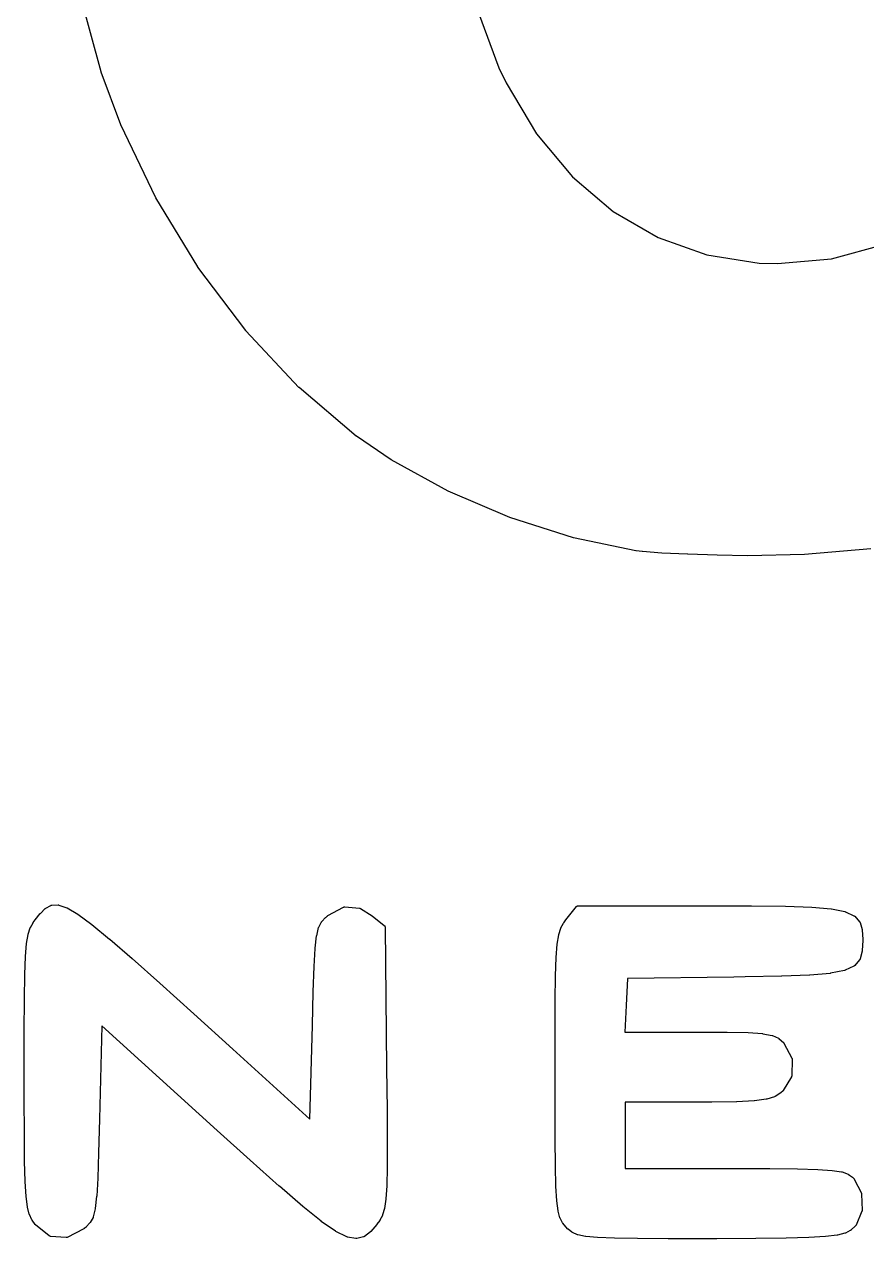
# Model space of a CAD drawing. Extents: x 69 to 231, y -100 to -51.
# Drawn here: x 85.356 to 87.238, y -80.008 to -77.296 of the extents above; entities that cross this region are included whole.
import ezdxf

# ---------------------------------------------------------------- set-up
doc = ezdxf.new("R2010")
doc.units = 0
doc.layers.add('BLACK', color=7, linetype='CONTINUOUS')

msp = doc.modelspace()

# ---------------------------------------------------------------- linework, layer by layer
at = {"layer": 'BLACK', "linetype": 'CONTINUOUS'}
for p, q in [((85.5281, -77.4021), (85.4779, -77.2184)), ((86.3708, -77.2697), (86.4167, -77.3928)), ((85.5282, -77.4023), (85.5281, -77.4021)), ((85.5282, -77.4024), (85.5282, -77.4023)), ((85.5283, -77.4025), (85.5282, -77.4024)), ((85.5721, -77.5198), (85.5283, -77.4025)), ((86.4167, -77.3928), (86.4328, -77.4266)), ((86.4328, -77.4266), (86.5007, -77.5402)), ((85.5722, -77.52), (85.5721, -77.5198)), ((85.5723, -77.5201), (85.5722, -77.52)), ((85.5723, -77.5202), (85.5723, -77.5201)), ((85.6501, -77.6831), (85.5723, -77.5202)), ((86.5007, -77.5402), (86.5806, -77.636)), ((86.5806, -77.636), (86.6715, -77.7136)), ((85.6502, -77.6833), (85.6501, -77.6831)), ((85.6503, -77.6835), (85.6502, -77.6833)), ((85.6504, -77.6835), (85.6503, -77.6835)), ((85.7439, -77.8375), (85.6504, -77.6835)), ((86.6715, -77.7136), (86.772, -77.7721)), ((86.772, -77.7721), (86.8812, -77.8107)), ((86.8812, -77.8107), (86.9979, -77.8289)), ((87.1596, -77.8193), (87.2792, -77.7868)), ((85.744, -77.8376), (85.7439, -77.8375)), ((85.7441, -77.8378), (85.744, -77.8376)), ((85.7442, -77.8379), (85.7441, -77.8378)), ((85.8512, -77.9797), (85.7442, -77.8379)), ((86.9979, -77.8289), (87.0387, -77.8302)), ((87.0387, -77.8302), (87.1596, -77.8193)), ((85.8513, -77.9798), (85.8512, -77.9797)), ((85.8515, -77.98), (85.8513, -77.9798)), ((85.8515, -77.9801), (85.8515, -77.98)), ((85.9698, -78.1067), (85.8515, -77.9801)), ((85.97, -78.1068), (85.9698, -78.1067)), ((85.9702, -78.107), (85.97, -78.1068)), ((85.9702, -78.1071), (85.9702, -78.107)), ((86.0977, -78.2153), (85.9702, -78.1071)), ((86.0978, -78.2154), (86.0977, -78.2153)), ((86.098, -78.2155), (86.0978, -78.2154)), ((86.0981, -78.2156), (86.098, -78.2155)), ((86.1756, -78.2683), (86.0981, -78.2156)), ((86.1758, -78.2683), (86.1756, -78.2683)), ((86.1759, -78.2685), (86.1758, -78.2683)), ((86.176, -78.2685), (86.1759, -78.2685)), ((86.3029, -78.3381), (86.176, -78.2685)), ((86.3031, -78.3382), (86.3029, -78.3381)), ((86.3032, -78.3383), (86.3031, -78.3382)), ((86.3033, -78.3383), (86.3032, -78.3383)), ((86.4408, -78.3971), (86.3033, -78.3383)), ((86.441, -78.3971), (86.4408, -78.3971)), ((86.4412, -78.3972), (86.441, -78.3971)), ((86.5828, -78.4424), (86.4412, -78.3972)), ((86.4412, -78.3972), (86.4412, -78.3972)), ((86.583, -78.4424), (86.5828, -78.4424)), ((86.5832, -78.4425), (86.583, -78.4424)), ((86.5833, -78.4425), (86.5832, -78.4425)), ((86.7223, -78.4713), (86.5833, -78.4425)), ((86.7225, -78.4713), (86.7223, -78.4713)), ((86.7226, -78.4714), (86.7225, -78.4713)), ((86.7227, -78.4714), (86.7226, -78.4714)), ((86.7368, -78.4731), (86.7227, -78.4714)), ((86.7369, -78.4731), (86.7368, -78.4731)), ((86.737, -78.4731), (86.7369, -78.4731)), ((86.7805, -78.4764), (86.737, -78.4731)), ((86.737, -78.4731), (86.737, -78.4731)), ((86.7806, -78.4764), (86.7805, -78.4764)), ((86.7805, -78.4764), (86.7805, -78.4764)), ((86.7805, -78.4764), (86.7805, -78.4764)), ((86.838, -78.4793), (86.7806, -78.4764)), ((86.8381, -78.4793), (86.838, -78.4793)), ((86.838, -78.4793), (86.838, -78.4793)), ((86.838, -78.4793), (86.838, -78.4793)), ((86.9037, -78.4814), (86.8381, -78.4793)), ((86.9038, -78.4814), (86.9037, -78.4814)), ((86.9037, -78.4814), (86.9037, -78.4814)), ((86.9718, -78.4825), (86.9038, -78.4814)), ((86.9719, -78.4825), (86.9718, -78.4825)), ((86.9718, -78.4825), (86.9718, -78.4825)), ((87.0987, -78.4801), (86.9719, -78.4825)), ((86.9719, -78.4825), (86.9719, -78.4825)), ((87.0988, -78.4801), (87.0987, -78.4801)), ((87.099, -78.4801), (87.0988, -78.4801)), ((87.0991, -78.4801), (87.099, -78.4801)), ((87.2468, -78.4671), (87.0991, -78.4801)), ((85.3926, -79.2812), (85.4031, -79.2705)), ((85.4031, -79.2705), (85.4032, -79.2705)), ((85.4032, -79.2705), (85.4034, -79.2703)), ((85.4034, -79.2703), (85.4035, -79.2702)), ((85.4035, -79.2702), (85.4037, -79.27)), ((85.4037, -79.27), (85.404, -79.2698)), ((85.404, -79.2698), (85.4042, -79.2697)), ((85.4042, -79.2697), (85.4043, -79.2696)), ((85.4043, -79.2696), (85.4157, -79.2635)), ((85.4157, -79.2635), (85.4158, -79.2635)), ((85.4158, -79.2635), (85.4159, -79.2634)), ((85.4159, -79.2634), (85.416, -79.2633)), ((85.416, -79.2633), (85.4164, -79.2632)), ((85.4164, -79.2632), (85.4167, -79.2631)), ((85.4167, -79.2631), (85.4168, -79.2631)), ((85.4168, -79.2631), (85.4169, -79.263)), ((85.4169, -79.263), (85.4173, -79.263)), ((85.4173, -79.263), (85.4177, -79.2629)), ((85.4177, -79.2629), (85.4178, -79.2629)), ((85.4178, -79.2629), (85.4179, -79.2629)), ((85.4179, -79.2629), (85.4318, -79.2623)), ((85.4318, -79.2623), (85.4318, -79.2623)), ((85.4318, -79.2623), (85.4322, -79.2624)), ((85.4322, -79.2624), (85.4326, -79.2624)), ((85.4326, -79.2624), (85.4327, -79.2624)), ((85.4327, -79.2624), (85.4328, -79.2624)), ((85.4328, -79.2624), (85.4332, -79.2625)), ((85.4332, -79.2625), (85.4336, -79.2626)), ((85.4336, -79.2626), (85.4515, -79.2687)), ((85.4515, -79.2687), (85.4516, -79.2687)), ((85.4516, -79.2687), (85.452, -79.2689)), ((85.452, -79.2689), (85.4524, -79.2691)), ((85.4524, -79.2691), (85.476, -79.283)), ((86.0348, -79.2862), (86.0693, -79.2673)), ((86.0693, -79.2673), (86.0694, -79.2673)), ((86.0694, -79.2673), (86.0698, -79.2671)), ((86.0694, -79.2673), (86.0694, -79.2673)), ((86.0694, -79.2673), (86.0694, -79.2673)), ((86.0698, -79.2671), (86.0702, -79.2669)), ((86.0702, -79.2669), (86.0703, -79.2669)), ((86.0703, -79.2669), (86.0708, -79.2668)), ((86.0703, -79.2669), (86.0703, -79.2669)), ((86.0708, -79.2668), (86.0712, -79.2667)), ((86.0712, -79.2667), (86.0712, -79.2667)), ((86.0712, -79.2667), (86.0713, -79.2667)), ((86.0713, -79.2667), (86.0718, -79.2667)), ((86.0718, -79.2667), (86.0722, -79.2667)), ((86.0722, -79.2667), (86.105, -79.2695)), ((86.105, -79.2695), (86.1051, -79.2695)), ((86.1051, -79.2695), (86.1053, -79.2695)), ((86.1053, -79.2695), (86.1054, -79.2695)), ((86.1054, -79.2695), (86.1057, -79.2696)), ((86.1057, -79.2696), (86.1061, -79.2697)), ((86.1061, -79.2697), (86.1062, -79.2697)), ((86.1062, -79.2697), (86.1064, -79.2698)), ((86.1064, -79.2698), (86.1067, -79.2699)), ((86.1067, -79.2699), (86.107, -79.27)), ((86.107, -79.27), (86.1071, -79.2701)), ((86.1071, -79.2701), (86.1073, -79.2702)), ((86.1073, -79.2702), (86.1333, -79.2864)), ((86.5663, -79.2957), (86.5897, -79.266)), ((86.5897, -79.2659), (86.5899, -79.2657)), ((86.5897, -79.266), (86.5897, -79.2659)), ((86.5899, -79.2657), (86.5901, -79.2655)), ((86.5901, -79.2655), (86.5902, -79.2654)), ((86.5902, -79.2654), (86.5904, -79.2652)), ((86.5904, -79.2652), (86.5906, -79.2651)), ((86.5906, -79.2651), (86.5908, -79.2649)), ((86.5908, -79.2649), (86.591, -79.2648)), ((86.591, -79.2648), (86.5912, -79.2647)), ((86.5912, -79.2647), (86.5915, -79.2646)), ((86.5915, -79.2646), (86.5917, -79.2644)), ((86.5917, -79.2644), (86.5919, -79.2644)), ((86.5919, -79.2644), (86.5921, -79.2643)), ((86.5921, -79.2643), (86.5924, -79.2642)), ((86.5924, -79.2642), (86.5926, -79.2642)), ((86.5926, -79.2642), (86.5928, -79.2641)), ((86.5928, -79.2641), (86.5931, -79.2641)), ((86.5931, -79.2641), (86.5933, -79.2641)), ((86.5933, -79.2641), (86.5936, -79.2641)), ((86.5936, -79.2641), (86.8838, -79.2641)), ((86.8838, -79.2641), (86.9804, -79.2643)), ((86.9804, -79.2643), (86.9804, -79.2643)), ((86.9804, -79.2643), (87.0568, -79.2652)), ((87.0568, -79.2652), (87.0568, -79.2652)), ((87.0568, -79.2652), (87.0569, -79.2652)), ((87.0569, -79.2652), (87.0569, -79.2652)), ((87.0569, -79.2652), (87.1154, -79.2673)), ((87.1154, -79.2673), (87.1155, -79.2673)), ((87.1155, -79.2673), (87.1156, -79.2673)), ((87.1156, -79.2673), (87.1157, -79.2673)), ((87.1157, -79.2673), (87.1587, -79.2712)), ((87.1587, -79.2712), (87.1588, -79.2712)), ((87.1588, -79.2712), (87.159, -79.2712)), ((87.159, -79.2712), (87.1593, -79.2713)), ((87.1593, -79.2713), (87.1892, -79.2774)), ((87.1892, -79.2774), (87.1892, -79.2774)), ((87.1892, -79.2774), (87.1893, -79.2774)), ((87.1893, -79.2774), (87.1893, -79.2774)), ((87.1893, -79.2774), (87.1897, -79.2775)), ((87.1897, -79.2775), (87.1902, -79.2777)), ((85.3701, -79.3128), (85.3761, -79.3023)), ((85.3761, -79.3022), (85.3763, -79.302)), ((85.3761, -79.3023), (85.3761, -79.3022)), ((85.3763, -79.302), (85.3764, -79.3018)), ((85.3764, -79.3018), (85.3809, -79.2958)), ((85.3809, -79.2958), (85.3809, -79.2957)), ((85.3809, -79.2957), (85.381, -79.2957)), ((85.3809, -79.2958), (85.3809, -79.2958)), ((85.381, -79.2957), (85.3922, -79.2816)), ((85.3922, -79.2816), (85.3923, -79.2815)), ((85.3923, -79.2815), (85.3925, -79.2814)), ((85.3925, -79.2814), (85.3926, -79.2812)), ((85.476, -79.283), (85.476, -79.283)), ((85.476, -79.283), (85.4762, -79.2831)), ((85.4762, -79.2831), (85.4764, -79.2832)), ((85.4764, -79.2832), (85.5072, -79.3058)), ((86.0143, -79.312), (86.0203, -79.3004)), ((86.0203, -79.3004), (86.0204, -79.3004)), ((86.0204, -79.3004), (86.0205, -79.3002)), ((86.0205, -79.3002), (86.0206, -79.3001)), ((86.0206, -79.3001), (86.0208, -79.2998)), ((86.0208, -79.2998), (86.0209, -79.2996)), ((86.0209, -79.2996), (86.0211, -79.2994)), ((86.0211, -79.2994), (86.0212, -79.2993)), ((86.0212, -79.2993), (86.0293, -79.2908)), ((86.0293, -79.2907), (86.0295, -79.2905)), ((86.0293, -79.2908), (86.0293, -79.2907)), ((86.0295, -79.2905), (86.0297, -79.2904)), ((86.0297, -79.2904), (86.034, -79.2868)), ((86.034, -79.2868), (86.0341, -79.2867)), ((86.034, -79.2868), (86.034, -79.2868)), ((86.034, -79.2868), (86.034, -79.2868)), ((86.0341, -79.2867), (86.0345, -79.2865)), ((86.0345, -79.2865), (86.0348, -79.2862)), ((86.1333, -79.2864), (86.1334, -79.2864)), ((86.1334, -79.2864), (86.1336, -79.2866)), ((86.1336, -79.2866), (86.1338, -79.2867)), ((86.1338, -79.2867), (86.1605, -79.3083)), ((86.555, -79.3136), (86.5609, -79.3031)), ((86.5609, -79.303), (86.5611, -79.3028)), ((86.5609, -79.3031), (86.5609, -79.303)), ((86.5611, -79.3028), (86.5612, -79.3025)), ((86.5612, -79.3025), (86.5662, -79.2958)), ((86.5662, -79.2958), (86.5662, -79.2957)), ((86.5662, -79.2957), (86.5663, -79.2957)), ((86.5662, -79.2958), (86.5662, -79.2958)), ((87.1902, -79.2777), (87.1902, -79.2777)), ((87.1902, -79.2777), (87.1903, -79.2777)), ((87.1903, -79.2777), (87.2095, -79.2865)), ((87.2095, -79.2865), (87.2095, -79.2866)), ((87.2095, -79.2866), (87.2095, -79.2866)), ((87.2095, -79.2866), (87.2095, -79.2866)), ((87.2095, -79.2866), (87.2099, -79.2868)), ((87.2099, -79.2868), (87.2104, -79.2871)), ((87.2104, -79.2871), (87.2104, -79.2871)), ((87.2104, -79.2871), (87.2104, -79.2871)), ((87.2104, -79.2871), (87.2106, -79.2873)), ((87.2106, -79.2873), (87.2111, -79.2877)), ((87.2111, -79.2877), (87.2111, -79.2877)), ((87.2111, -79.2877), (87.2111, -79.2878)), ((87.2111, -79.2878), (87.2219, -79.2998)), ((87.2219, -79.2998), (87.2219, -79.2999)), ((87.2219, -79.2999), (87.222, -79.2999)), ((87.222, -79.2999), (87.222, -79.3)), ((87.222, -79.3), (87.2223, -79.3003)), ((87.2223, -79.3003), (87.2225, -79.3007)), ((87.2225, -79.3007), (87.2225, -79.3007)), ((87.2225, -79.3007), (87.2226, -79.3008)), ((87.2226, -79.3008), (87.2227, -79.3012)), ((87.2227, -79.3012), (87.2229, -79.3015)), ((87.2229, -79.3015), (87.2229, -79.3016)), ((87.2229, -79.3016), (87.223, -79.3017)), ((87.223, -79.3017), (87.2278, -79.3175)), ((85.3615, -79.3482), (85.3649, -79.3283)), ((85.3649, -79.3282), (85.365, -79.3279)), ((85.3649, -79.3283), (85.3649, -79.3282)), ((85.365, -79.3279), (85.3651, -79.3275)), ((85.3651, -79.3275), (85.3697, -79.3137)), ((85.3697, -79.3136), (85.3699, -79.3131)), ((85.3697, -79.3137), (85.3697, -79.3136)), ((85.3697, -79.3137), (85.3697, -79.3137)), ((85.3697, -79.3137), (85.3697, -79.3137)), ((85.3699, -79.3131), (85.3701, -79.3128)), ((85.5072, -79.3058), (85.5073, -79.3059)), ((85.5073, -79.3059), (85.5074, -79.306)), ((85.5074, -79.306), (85.5074, -79.306)), ((85.5074, -79.306), (85.5471, -79.3385)), ((86.0063, -79.3591), (86.0094, -79.3317)), ((86.0094, -79.3316), (86.0095, -79.3313)), ((86.0094, -79.3317), (86.0094, -79.3316)), ((86.0095, -79.3311), (86.0139, -79.3131)), ((86.0095, -79.3313), (86.0095, -79.3311)), ((86.0139, -79.313), (86.014, -79.3129)), ((86.0139, -79.3131), (86.0139, -79.313)), ((86.0139, -79.3131), (86.0139, -79.3131)), ((86.014, -79.3129), (86.0141, -79.3125)), ((86.0141, -79.3125), (86.0142, -79.3122)), ((86.0142, -79.3122), (86.0143, -79.3121)), ((86.0143, -79.3121), (86.0143, -79.312)), ((86.1605, -79.3083), (86.1605, -79.3084)), ((86.1605, -79.3084), (86.1607, -79.3085)), ((86.1607, -79.3085), (86.1608, -79.3086)), ((86.1608, -79.3086), (86.161, -79.3089)), ((86.161, -79.3089), (86.1612, -79.3091)), ((86.1612, -79.3091), (86.1613, -79.3092)), ((86.1613, -79.3092), (86.1615, -79.3094)), ((86.1615, -79.3094), (86.1616, -79.3096)), ((86.1616, -79.3096), (86.1618, -79.3099)), ((86.1618, -79.3099), (86.1618, -79.3101)), ((86.1618, -79.3101), (86.1619, -79.3102)), ((86.1619, -79.3102), (86.162, -79.3105)), ((86.162, -79.3105), (86.1621, -79.3108)), ((86.1621, -79.3108), (86.1622, -79.311)), ((86.1622, -79.311), (86.1622, -79.3112)), ((86.1622, -79.3112), (86.1623, -79.3115)), ((86.1623, -79.3115), (86.1623, -79.3117)), ((86.1623, -79.3117), (86.1623, -79.3119)), ((86.1623, -79.3119), (86.1623, -79.3121)), ((86.1623, -79.3121), (86.1656, -79.6271)), ((86.5467, -79.3497), (86.55, -79.3294)), ((86.55, -79.3293), (86.5501, -79.329)), ((86.55, -79.3294), (86.55, -79.3293)), ((86.5501, -79.329), (86.5502, -79.3286)), ((86.5502, -79.3286), (86.5546, -79.3146)), ((86.5546, -79.3146), (86.5547, -79.3145)), ((86.5547, -79.3145), (86.5549, -79.314)), ((86.5549, -79.314), (86.555, -79.3136)), ((87.2278, -79.3175), (87.2278, -79.3176)), ((87.2278, -79.3176), (87.2278, -79.3176)), ((87.2278, -79.3176), (87.2278, -79.3177)), ((87.2278, -79.3177), (87.2279, -79.3181)), ((87.2279, -79.3181), (87.228, -79.3185)), ((87.228, -79.3185), (87.228, -79.3186)), ((87.228, -79.3186), (87.228, -79.3187)), ((87.228, -79.3187), (87.2291, -79.3387)), ((85.3592, -79.3773), (85.3615, -79.3486)), ((85.3615, -79.3483), (85.3615, -79.3482)), ((85.3615, -79.3485), (85.3615, -79.3483)), ((85.3615, -79.3486), (85.3615, -79.3485)), ((85.5471, -79.3385), (85.5471, -79.3385)), ((85.5471, -79.3385), (85.5472, -79.3385)), ((85.5472, -79.3385), (85.5472, -79.3386)), ((85.5472, -79.3386), (85.5973, -79.3819)), ((86.5444, -79.3794), (86.5467, -79.3501)), ((86.5467, -79.3499), (86.5467, -79.3497)), ((86.5467, -79.35), (86.5467, -79.3499)), ((86.5467, -79.3501), (86.5467, -79.35)), ((87.2291, -79.3416), (87.2281, -79.3642)), ((87.2291, -79.3387), (87.2291, -79.3388)), ((87.2291, -79.3388), (87.2291, -79.3389)), ((87.2291, -79.3389), (87.2291, -79.339)), ((87.2291, -79.339), (87.2291, -79.3413)), ((87.2291, -79.3413), (87.2291, -79.3414)), ((87.2291, -79.3414), (87.2291, -79.3415)), ((87.2291, -79.3415), (87.2291, -79.3416)), ((85.3577, -79.4179), (85.3592, -79.3775)), ((85.3592, -79.3774), (85.3592, -79.3773)), ((85.3592, -79.3775), (85.3592, -79.3774)), ((85.3592, -79.3775), (85.3592, -79.3775)), ((85.5973, -79.3819), (85.5973, -79.382)), ((85.5973, -79.382), (85.6595, -79.4373)), ((86.0039, -79.3997), (86.0063, -79.3594)), ((86.0063, -79.3592), (86.0063, -79.3591)), ((86.0063, -79.3593), (86.0063, -79.3592)), ((86.0063, -79.3594), (86.0063, -79.3593)), ((86.543, -79.4206), (86.5444, -79.3796)), ((86.5444, -79.3795), (86.5444, -79.3794)), ((86.5444, -79.3794), (86.5444, -79.3794)), ((86.5444, -79.3796), (86.5444, -79.3795)), ((87.2222, -79.3847), (87.2111, -79.3978)), ((87.2223, -79.3847), (87.2222, -79.3847)), ((87.2225, -79.3843), (87.2223, -79.3846)), ((87.2223, -79.3846), (87.2223, -79.3847)), ((87.2228, -79.3839), (87.2225, -79.3843)), ((87.223, -79.3834), (87.2228, -79.3838)), ((87.2228, -79.3838), (87.2228, -79.3839)), ((87.2228, -79.3839), (87.2228, -79.3839)), ((87.2232, -79.383), (87.223, -79.3834)), ((87.228, -79.3653), (87.2232, -79.3828)), ((87.2232, -79.3828), (87.2232, -79.3829)), ((87.2232, -79.3829), (87.2232, -79.383)), ((87.2232, -79.383), (87.2232, -79.383)), ((87.2281, -79.3647), (87.228, -79.3652)), ((87.228, -79.3652), (87.228, -79.3653)), ((87.228, -79.3653), (87.228, -79.3653)), ((87.2281, -79.3642), (87.2281, -79.3643)), ((87.2281, -79.3643), (87.2281, -79.3643)), ((87.2281, -79.3643), (87.2281, -79.3643)), ((87.2281, -79.3643), (87.2281, -79.3647)), ((86.002, -79.4561), (86.0039, -79.3998)), ((86.0039, -79.3998), (86.0039, -79.3997)), ((86.0039, -79.3997), (86.0039, -79.3997)), ((86.0039, -79.3997), (86.0039, -79.3997)), ((87.1883, -79.4088), (87.1568, -79.4151)), ((87.1884, -79.4088), (87.1883, -79.4088)), ((87.1885, -79.4088), (87.1884, -79.4088)), ((87.1889, -79.4086), (87.1885, -79.4088)), ((87.1893, -79.4085), (87.1889, -79.4086)), ((87.1894, -79.4085), (87.1893, -79.4085)), ((87.1893, -79.4085), (87.1893, -79.4085)), ((87.1895, -79.4084), (87.1894, -79.4085)), ((87.2094, -79.3991), (87.1895, -79.4084)), ((87.2095, -79.3991), (87.2094, -79.3991)), ((87.2096, -79.399), (87.2095, -79.3991)), ((87.2099, -79.3988), (87.2096, -79.399)), ((87.2103, -79.3986), (87.2099, -79.3988)), ((87.2104, -79.3985), (87.2103, -79.3986)), ((87.2103, -79.3986), (87.2103, -79.3986)), ((87.2107, -79.3982), (87.2104, -79.3985)), ((87.211, -79.398), (87.2107, -79.3982)), ((87.2111, -79.3979), (87.211, -79.398)), ((87.2111, -79.3978), (87.2111, -79.3979)), ((87.2111, -79.3979), (87.2111, -79.3979)), ((85.3569, -79.4726), (85.3577, -79.418)), ((85.3577, -79.418), (85.3577, -79.4179)), ((85.3577, -79.4179), (85.3577, -79.4179)), ((85.3577, -79.4179), (85.3577, -79.4179)), ((85.6595, -79.4373), (85.6595, -79.4373)), ((85.6595, -79.4373), (85.6595, -79.4373)), ((85.6595, -79.4373), (85.7353, -79.5057)), ((86.5422, -79.476), (86.543, -79.4207)), ((86.543, -79.4207), (86.543, -79.4206)), ((86.543, -79.4206), (86.543, -79.4206)), ((86.543, -79.4206), (86.543, -79.4206)), ((86.7039, -79.4264), (86.7008, -79.4866)), ((86.9413, -79.4234), (86.7039, -79.4264)), ((86.9664, -79.4231), (86.9413, -79.4234)), ((86.9413, -79.4234), (86.9413, -79.4234)), ((87.048, -79.4216), (86.9664, -79.4231)), ((86.9664, -79.4231), (86.9664, -79.4231)), ((86.9664, -79.4231), (86.9664, -79.4231)), ((87.0481, -79.4216), (87.048, -79.4216)), ((87.048, -79.4216), (87.048, -79.4216)), ((87.048, -79.4216), (87.048, -79.4216)), ((87.1104, -79.4192), (87.0481, -79.4216)), ((87.1105, -79.4192), (87.1104, -79.4192)), ((87.1106, -79.4192), (87.1105, -79.4192)), ((87.1107, -79.4192), (87.1106, -79.4192)), ((87.1563, -79.4152), (87.1107, -79.4192)), ((87.1565, -79.4152), (87.1563, -79.4152)), ((87.1568, -79.4151), (87.1565, -79.4152)), ((87.1568, -79.4151), (87.1568, -79.4151)), ((85.9999, -79.5318), (86.002, -79.4562)), ((86.002, -79.4562), (86.002, -79.4561)), ((85.3565, -79.5443), (85.3569, -79.4727)), ((85.3569, -79.4727), (85.3569, -79.4726)), ((85.3569, -79.4726), (85.3569, -79.4726)), ((86.5419, -79.5486), (86.5422, -79.4761)), ((86.5422, -79.4761), (86.5422, -79.476)), ((86.5422, -79.476), (86.5422, -79.476)), ((86.7008, -79.4867), (86.6977, -79.5463)), ((86.7008, -79.4866), (86.7008, -79.4867)), ((86.7008, -79.4867), (86.7008, -79.4867)), ((85.7353, -79.5057), (85.7353, -79.5058)), ((85.7353, -79.5058), (85.7353, -79.5058)), ((85.7353, -79.5058), (85.822, -79.5844)), ((85.3565, -79.5444), (85.3565, -79.5443)), ((85.3565, -79.6359), (85.3565, -79.5444)), ((85.5299, -79.5325), (85.5245, -79.7407)), ((85.787, -79.7658), (85.5299, -79.5325)), ((85.9946, -79.7408), (85.9999, -79.5319)), ((85.9999, -79.5319), (85.9999, -79.5318)), ((85.9999, -79.5318), (85.9999, -79.5318)), ((86.5418, -79.6409), (86.5419, -79.5486)), ((86.5419, -79.5486), (86.5419, -79.5486)), ((86.6977, -79.5463), (86.8606, -79.5463)), ((86.8606, -79.5463), (86.9263, -79.5465)), ((86.9263, -79.5465), (86.9264, -79.5465)), ((86.9264, -79.5465), (86.9264, -79.5465)), ((86.9264, -79.5465), (86.9264, -79.5465)), ((86.9264, -79.5465), (86.9733, -79.5476)), ((86.9733, -79.5476), (86.9734, -79.5476)), ((86.9734, -79.5476), (86.9734, -79.5476)), ((86.9734, -79.5476), (86.9735, -79.5476)), ((86.9735, -79.5476), (87.0054, -79.5498)), ((87.0054, -79.5498), (87.0055, -79.5498)), ((87.0055, -79.5498), (87.0058, -79.5499)), ((87.0058, -79.5499), (87.006, -79.5499)), ((87.006, -79.5499), (87.0267, -79.5538)), ((87.0267, -79.5538), (87.0268, -79.5538)), ((87.0268, -79.5538), (87.0269, -79.5539)), ((87.0269, -79.5539), (87.0269, -79.5539)), ((87.0269, -79.5539), (87.0273, -79.554)), ((87.0273, -79.554), (87.0277, -79.5541)), ((87.0277, -79.5541), (87.0278, -79.5542)), ((87.0278, -79.5542), (87.0279, -79.5542)), ((87.0279, -79.5542), (87.0412, -79.5602)), ((87.0412, -79.5602), (87.0412, -79.5603)), ((87.0412, -79.5603), (87.0414, -79.5604)), ((87.0414, -79.5604), (87.0416, -79.5605)), ((87.0416, -79.5605), (87.0418, -79.5606)), ((87.0418, -79.5606), (87.0421, -79.5608)), ((87.0421, -79.5608), (87.0422, -79.5609)), ((87.0422, -79.5609), (87.0424, -79.5611)), ((87.0424, -79.5611), (87.0521, -79.5697)), ((87.0521, -79.5697), (87.0521, -79.5697)), ((87.0521, -79.5697), (87.0523, -79.5699)), ((87.0523, -79.5699), (87.0525, -79.5701)), ((87.0525, -79.5701), (87.0525, -79.5702)), ((87.0525, -79.5702), (87.0526, -79.5702)), ((87.0526, -79.5702), (87.0526, -79.5703)), ((87.0526, -79.5703), (87.0527, -79.5704)), ((87.0527, -79.5704), (87.0528, -79.5705)), ((87.0528, -79.5705), (87.0528, -79.5705)), ((87.0528, -79.5705), (87.0528, -79.5705)), ((87.0528, -79.5705), (87.0529, -79.5707)), ((87.0529, -79.5707), (87.0532, -79.571)), ((87.0532, -79.571), (87.0532, -79.5711)), ((87.0532, -79.5711), (87.0532, -79.5712)), ((87.0532, -79.5712), (87.0708, -79.6048)), ((85.822, -79.5844), (85.822, -79.5844)), ((85.822, -79.5844), (85.9946, -79.7408)), ((86.1656, -79.6271), (86.1656, -79.6271)), ((86.1656, -79.6271), (86.1666, -79.7197)), ((87.0714, -79.6072), (87.0707, -79.6435)), ((87.0708, -79.6048), (87.0708, -79.6049)), ((87.0708, -79.6049), (87.0709, -79.6051)), ((87.0709, -79.6051), (87.071, -79.6053)), ((87.071, -79.6053), (87.0711, -79.6055)), ((87.0711, -79.6055), (87.0712, -79.6058)), ((87.0712, -79.6058), (87.0712, -79.606)), ((87.0712, -79.606), (87.0713, -79.6062)), ((87.0713, -79.6062), (87.0713, -79.6065)), ((87.0713, -79.6065), (87.0713, -79.6067)), ((87.0713, -79.6067), (87.0713, -79.607)), ((87.0713, -79.607), (87.0714, -79.6072)), ((85.3565, -79.636), (85.3565, -79.6359)), ((85.3565, -79.6944), (85.3565, -79.636)), ((86.5418, -79.641), (86.5418, -79.6409)), ((86.5418, -79.7069), (86.5418, -79.641)), ((87.07, -79.646), (87.0516, -79.677)), ((87.0701, -79.6458), (87.07, -79.646)), ((87.0703, -79.6455), (87.0701, -79.6458)), ((87.0704, -79.6451), (87.0703, -79.6453)), ((87.0703, -79.6453), (87.0703, -79.6455)), ((87.0705, -79.6448), (87.0704, -79.6451)), ((87.0706, -79.6446), (87.0705, -79.6448)), ((87.0707, -79.6442), (87.0706, -79.6444)), ((87.0706, -79.6444), (87.0706, -79.6446)), ((87.0707, -79.6435), (87.0707, -79.6436)), ((87.0707, -79.6436), (87.0707, -79.6439)), ((87.0707, -79.6439), (87.0707, -79.6442)), ((87.0463, -79.6818), (87.0334, -79.69)), ((87.0466, -79.6816), (87.0463, -79.6818)), ((87.0469, -79.6814), (87.0466, -79.6816)), ((87.047, -79.6814), (87.0469, -79.6814)), ((87.0506, -79.6782), (87.047, -79.6814)), ((87.0508, -79.678), (87.0506, -79.6782)), ((87.051, -79.6778), (87.0508, -79.678)), ((87.0511, -79.6776), (87.051, -79.6778)), ((87.0513, -79.6775), (87.0511, -79.6776)), ((87.0514, -79.6773), (87.0513, -79.6775)), ((87.0516, -79.677), (87.0514, -79.6773)), ((87.0516, -79.677), (87.0516, -79.677)), ((85.3565, -79.6945), (85.3565, -79.6944)), ((85.3567, -79.7736), (85.3565, -79.6945)), ((86.5421, -79.7852), (86.5418, -79.7069)), ((86.5418, -79.7069), (86.5418, -79.7069)), ((86.856, -79.703), (86.6986, -79.703)), ((86.6986, -79.703), (86.6986, -79.8511)), ((86.8917, -79.703), (86.856, -79.703)), ((86.9475, -79.7022), (86.8917, -79.703)), ((86.8917, -79.703), (86.8917, -79.703)), ((86.8917, -79.703), (86.8917, -79.703)), ((86.9476, -79.7022), (86.9475, -79.7022)), ((86.9477, -79.7022), (86.9476, -79.7022)), ((86.9476, -79.7022), (86.9476, -79.7022)), ((86.9868, -79.7002), (86.9477, -79.7022)), ((86.987, -79.7001), (86.9868, -79.7002)), ((86.9872, -79.7001), (86.987, -79.7001)), ((86.9873, -79.7001), (86.9872, -79.7001)), ((87.0137, -79.6965), (86.9873, -79.7001)), ((87.0141, -79.6964), (87.0137, -79.6965)), ((87.0145, -79.6963), (87.0141, -79.6964)), ((87.0146, -79.6963), (87.0145, -79.6963)), ((87.0323, -79.6906), (87.0146, -79.6963)), ((87.0324, -79.6905), (87.0323, -79.6906)), ((87.0325, -79.6905), (87.0324, -79.6905)), ((87.0328, -79.6903), (87.0325, -79.6905)), ((87.0332, -79.6902), (87.0328, -79.6903)), ((87.0333, -79.6901), (87.0332, -79.6902)), ((87.0334, -79.6901), (87.0333, -79.6901)), ((87.0334, -79.69), (87.0334, -79.6901)), ((86.1666, -79.7197), (86.1666, -79.7197)), ((86.1666, -79.7197), (86.167, -79.7925)), ((85.5245, -79.7408), (85.5225, -79.8163)), ((85.5245, -79.7407), (85.5245, -79.7408)), ((85.5245, -79.7408), (85.5245, -79.7408)), ((85.7871, -79.7658), (85.787, -79.7658)), ((85.787, -79.7658), (85.787, -79.7658)), ((85.8609, -79.8326), (85.7871, -79.7658)), ((85.3573, -79.8346), (85.3567, -79.7736)), ((85.3567, -79.7736), (85.3567, -79.7736)), ((86.167, -79.7926), (86.1669, -79.8482)), ((86.167, -79.7925), (86.167, -79.7926)), ((86.5421, -79.7853), (86.5421, -79.7852)), ((86.5427, -79.8455), (86.5421, -79.7853)), ((85.5225, -79.8163), (85.5205, -79.8725)), ((85.5225, -79.8163), (85.5225, -79.8163)), ((85.5225, -79.8163), (85.5225, -79.8163)), ((85.3585, -79.8802), (85.3573, -79.8346)), ((85.3573, -79.8346), (85.3573, -79.8346)), ((85.3573, -79.8346), (85.3573, -79.8346)), ((85.3573, -79.8346), (85.3573, -79.8346)), ((85.861, -79.8326), (85.8609, -79.8326)), ((85.8609, -79.8326), (85.8609, -79.8326)), ((85.9261, -79.8907), (85.861, -79.8326)), ((86.5427, -79.8456), (86.5427, -79.8455)), ((86.5439, -79.8905), (86.5427, -79.8456)), ((86.5427, -79.8456), (86.5427, -79.8456)), ((86.5427, -79.8456), (86.5427, -79.8456)), ((85.5205, -79.8726), (85.5182, -79.9128)), ((85.5205, -79.8725), (85.5205, -79.8726)), ((85.5205, -79.8726), (85.5205, -79.8726)), ((85.5205, -79.8726), (85.5205, -79.8726)), ((86.1669, -79.8483), (86.166, -79.8895)), ((86.1669, -79.8482), (86.1669, -79.8482)), ((86.1669, -79.8482), (86.1669, -79.8483)), ((86.1669, -79.8483), (86.1669, -79.8483)), ((86.6986, -79.8511), (86.9402, -79.8511)), ((86.9402, -79.8511), (87.0216, -79.8512)), ((87.0216, -79.8512), (87.0217, -79.8512)), ((87.0217, -79.8512), (87.0835, -79.8518)), ((87.0835, -79.8518), (87.0835, -79.8518)), ((87.0835, -79.8518), (87.0835, -79.8518)), ((87.0835, -79.8518), (87.0835, -79.8518)), ((87.0835, -79.8518), (87.1288, -79.8531)), ((87.1288, -79.8531), (87.1288, -79.8531)), ((87.1288, -79.8531), (87.1289, -79.8531)), ((87.1289, -79.8531), (87.129, -79.8531)), ((87.129, -79.8531), (87.1606, -79.8552)), ((87.1606, -79.8552), (87.1607, -79.8552)), ((87.1607, -79.8552), (87.1608, -79.8553)), ((87.1608, -79.8553), (87.161, -79.8553)), ((87.161, -79.8553), (87.1819, -79.8586)), ((87.1819, -79.8586), (87.1819, -79.8586)), ((87.1819, -79.8586), (87.1819, -79.8586)), ((87.1819, -79.8586), (87.182, -79.8586)), ((87.182, -79.8586), (87.1821, -79.8586)), ((87.1821, -79.8586), (87.1825, -79.8587)), ((87.1825, -79.8587), (87.1829, -79.8588)), ((87.1829, -79.8588), (87.1962, -79.8635)), ((87.1962, -79.8635), (87.1963, -79.8635)), ((87.1963, -79.8635), (87.1965, -79.8636)), ((87.1965, -79.8636), (87.1967, -79.8636)), ((87.1967, -79.8636), (87.1969, -79.8638)), ((87.1969, -79.8638), (87.1972, -79.8639)), ((87.1972, -79.8639), (87.1973, -79.864)), ((87.1973, -79.864), (87.1975, -79.8641)), ((87.1975, -79.8641), (87.2062, -79.8704)), ((87.2062, -79.8704), (87.2062, -79.8704)), ((87.2062, -79.8704), (87.2065, -79.8707)), ((87.2065, -79.8707), (87.2069, -79.871)), ((87.2069, -79.871), (87.2091, -79.8733)), ((87.2091, -79.8733), (87.2091, -79.8733)), ((87.2091, -79.8733), (87.2092, -79.8735)), ((87.2092, -79.8735), (87.2094, -79.8736)), ((87.2094, -79.8736), (87.2095, -79.8739)), ((87.2095, -79.8739), (87.2097, -79.8741)), ((87.2097, -79.8741), (87.2098, -79.8743)), ((85.3585, -79.8803), (85.3585, -79.8802)), ((85.3585, -79.8802), (85.3585, -79.8802)), ((85.3585, -79.8804), (85.3585, -79.8803)), ((85.3605, -79.9133), (85.3585, -79.8804)), ((85.9262, -79.8908), (85.9261, -79.8907)), ((85.9261, -79.8907), (85.9261, -79.8907)), ((85.9261, -79.8907), (85.9261, -79.8907)), ((85.9784, -79.9357), (85.9262, -79.8908)), ((86.166, -79.8897), (86.1641, -79.9191)), ((86.166, -79.8895), (86.166, -79.8895)), ((86.166, -79.8895), (86.166, -79.8896)), ((86.166, -79.8896), (86.166, -79.8897)), ((86.5439, -79.8906), (86.5439, -79.8905)), ((86.5439, -79.8907), (86.5439, -79.8906)), ((86.5439, -79.8906), (86.5439, -79.8906)), ((86.5458, -79.9229), (86.5439, -79.8907)), ((87.2098, -79.8743), (87.2099, -79.8745)), ((87.2099, -79.8745), (87.2261, -79.906)), ((85.3605, -79.9134), (85.3605, -79.9133)), ((85.3605, -79.9135), (85.3605, -79.9134)), ((85.3605, -79.9136), (85.3605, -79.9135)), ((85.3634, -79.9366), (85.3605, -79.9136)), ((85.5181, -79.9131), (85.515, -79.9405)), ((85.5182, -79.9128), (85.5181, -79.9129)), ((85.5181, -79.9129), (85.5181, -79.913)), ((85.5181, -79.913), (85.5181, -79.9131)), ((86.1641, -79.9195), (86.1611, -79.94)), ((86.1641, -79.9191), (86.1641, -79.9192)), ((86.1641, -79.9192), (86.1641, -79.9194)), ((86.1641, -79.9194), (86.1641, -79.9195)), ((86.5459, -79.923), (86.5458, -79.9229)), ((86.5459, -79.9232), (86.5459, -79.923)), ((86.5487, -79.9454), (86.5459, -79.9232)), ((86.5459, -79.9232), (86.5459, -79.9232)), ((87.2261, -79.906), (87.2261, -79.9061)), ((87.2261, -79.9061), (87.2261, -79.9061)), ((87.2261, -79.9061), (87.2262, -79.9062)), ((87.2262, -79.9062), (87.2263, -79.9066)), ((87.2263, -79.9066), (87.2264, -79.907)), ((87.2264, -79.907), (87.2265, -79.9071)), ((87.2265, -79.9071), (87.2265, -79.9071)), ((87.2265, -79.9071), (87.2265, -79.9075)), ((87.2265, -79.9075), (87.2266, -79.9079)), ((87.2266, -79.9079), (87.2266, -79.908)), ((87.2266, -79.908), (87.2266, -79.9081)), ((87.2266, -79.9081), (87.2278, -79.944)), ((85.3635, -79.9369), (85.3634, -79.9366)), ((85.3635, -79.9371), (85.3635, -79.9369)), ((85.3636, -79.9372), (85.3635, -79.9371)), ((85.3676, -79.9531), (85.3636, -79.9372)), ((85.3678, -79.9534), (85.3676, -79.9531)), ((85.3679, -79.9539), (85.3678, -79.9534)), ((85.368, -79.954), (85.3679, -79.9539)), ((85.3734, -79.9654), (85.368, -79.954)), ((85.5149, -79.9411), (85.5105, -79.9589)), ((85.515, -79.9405), (85.5149, -79.9408)), ((85.5149, -79.9408), (85.5149, -79.9411)), ((85.515, -79.9405), (85.515, -79.9405)), ((85.9784, -79.9358), (85.9784, -79.9357)), ((85.9785, -79.9358), (85.9784, -79.9358)), ((85.9785, -79.9359), (85.9785, -79.9358)), ((86.0196, -79.9688), (85.9785, -79.9359)), ((86.1565, -79.9554), (86.1564, -79.9558)), ((86.1567, -79.9549), (86.1565, -79.9554)), ((86.161, -79.9407), (86.1567, -79.9548)), ((86.1567, -79.9548), (86.1567, -79.9549)), ((86.1611, -79.94), (86.161, -79.9404)), ((86.161, -79.9404), (86.161, -79.9407)), ((86.1611, -79.94), (86.1611, -79.94)), ((86.5488, -79.9457), (86.5487, -79.9454)), ((86.5489, -79.946), (86.5488, -79.9457)), ((86.5489, -79.9461), (86.5489, -79.946)), ((86.5529, -79.961), (86.5489, -79.9461)), ((87.2274, -79.9461), (87.2141, -79.9772)), ((87.2275, -79.946), (87.2274, -79.9461)), ((87.2274, -79.9461), (87.2274, -79.9461)), ((87.2276, -79.9456), (87.2275, -79.946)), ((87.2277, -79.9452), (87.2276, -79.9456)), ((87.2278, -79.9446), (87.2277, -79.945)), ((87.2277, -79.945), (87.2277, -79.9451)), ((87.2277, -79.9451), (87.2277, -79.9452)), ((87.2278, -79.944), (87.2278, -79.9441)), ((87.2278, -79.9441), (87.2278, -79.9442)), ((87.2278, -79.9442), (87.2278, -79.9442)), ((87.2278, -79.9442), (87.2278, -79.9446)), ((85.3736, -79.9658), (85.3734, -79.9654)), ((85.3738, -79.9661), (85.3736, -79.9658)), ((85.3738, -79.9662), (85.3738, -79.9661)), ((85.3808, -79.976), (85.3738, -79.9662)), ((85.3809, -79.9761), (85.3808, -79.976)), ((85.381, -79.9763), (85.3809, -79.9761)), ((85.3812, -79.9765), (85.381, -79.9763)), ((85.3814, -79.9767), (85.3812, -79.9765)), ((85.3816, -79.9768), (85.3814, -79.9767)), ((85.3817, -79.977), (85.3816, -79.9768)), ((85.4122, -80.0014), (85.3817, -79.977)), ((85.3817, -79.977), (85.3817, -79.977)), ((85.4946, -79.9817), (85.4904, -79.9851)), ((85.4948, -79.9815), (85.4946, -79.9817)), ((85.495, -79.9813), (85.4948, -79.9815)), ((85.5032, -79.9727), (85.495, -79.9813)), ((85.495, -79.9813), (85.495, -79.9813)), ((85.5033, -79.9726), (85.5032, -79.9727)), ((85.5034, -79.9725), (85.5033, -79.9726)), ((85.5036, -79.9722), (85.5034, -79.9725)), ((85.5038, -79.972), (85.5036, -79.9722)), ((85.5039, -79.9718), (85.5038, -79.972)), ((85.504, -79.9717), (85.5039, -79.9718)), ((85.5101, -79.9601), (85.504, -79.9716)), ((85.504, -79.9716), (85.504, -79.9717)), ((85.5103, -79.9595), (85.5101, -79.9599)), ((85.5101, -79.9599), (85.5101, -79.96)), ((85.5101, -79.96), (85.5101, -79.9601)), ((85.5104, -79.9591), (85.5103, -79.9595)), ((85.5105, -79.959), (85.5104, -79.9591)), ((85.5104, -79.9591), (85.5104, -79.9591)), ((85.5105, -79.9589), (85.5105, -79.959)), ((86.0197, -79.9688), (86.0196, -79.9688)), ((86.0198, -79.9689), (86.0197, -79.9688)), ((86.0199, -79.969), (86.0198, -79.9689)), ((86.0517, -79.991), (86.0199, -79.969)), ((86.1439, -79.9757), (86.1304, -79.9915)), ((86.144, -79.9756), (86.1439, -79.9757)), ((86.1441, -79.9755), (86.144, -79.9756)), ((86.1503, -79.967), (86.1441, -79.9754)), ((86.1441, -79.9754), (86.1441, -79.9755)), ((86.1505, -79.9667), (86.1503, -79.967)), ((86.1507, -79.9664), (86.1505, -79.9667)), ((86.1563, -79.9558), (86.1507, -79.9663)), ((86.1507, -79.9663), (86.1507, -79.9664)), ((86.1564, -79.9558), (86.1563, -79.9558)), ((86.1563, -79.9558), (86.1563, -79.9558)), ((86.1563, -79.9558), (86.1563, -79.9558)), ((86.553, -79.9614), (86.5529, -79.961)), ((86.5529, -79.961), (86.5529, -79.961)), ((86.5529, -79.961), (86.5529, -79.961)), ((86.5532, -79.9619), (86.553, -79.9614)), ((86.5533, -79.962), (86.5532, -79.9619)), ((86.5532, -79.9619), (86.5532, -79.9619)), ((86.5532, -79.9619), (86.5532, -79.9619)), ((86.5586, -79.9722), (86.5533, -79.962)), ((86.5591, -79.973), (86.5586, -79.9722)), ((86.5586, -79.9722), (86.5586, -79.9722)), ((86.5592, -79.9731), (86.5591, -79.973)), ((86.566, -79.9813), (86.5592, -79.9731)), ((86.5661, -79.9814), (86.566, -79.9813)), ((86.5662, -79.9816), (86.5661, -79.9814)), ((86.5707, -79.9863), (86.5662, -79.9816)), ((86.5662, -79.9816), (86.5662, -79.9816)), ((87.213, -79.9789), (87.2025, -79.9889)), ((87.2134, -79.9785), (87.213, -79.9789)), ((87.213, -79.9789), (87.213, -79.9789)), ((87.213, -79.9789), (87.213, -79.9789)), ((87.2136, -79.9782), (87.2134, -79.9785)), ((87.2139, -79.9776), (87.2136, -79.9782)), ((87.2136, -79.9782), (87.2136, -79.9782)), ((87.2136, -79.9782), (87.2136, -79.9782)), ((87.2141, -79.9773), (87.2139, -79.9776)), ((87.2141, -79.9772), (87.2141, -79.9773)), ((87.2141, -79.9773), (87.2141, -79.9773)), ((87.2141, -79.9773), (87.2141, -79.9773)), ((85.4125, -80.0016), (85.4122, -80.0014)), ((85.413, -80.0019), (85.4125, -80.0016)), ((85.4133, -80.0021), (85.413, -80.0019)), ((85.413, -80.0019), (85.413, -80.0019)), ((85.413, -80.0019), (85.413, -80.0019)), ((85.4139, -80.0023), (85.4133, -80.0021)), ((85.4143, -80.0024), (85.4139, -80.0023)), ((85.4139, -80.0023), (85.4139, -80.0023)), ((85.4139, -80.0023), (85.4139, -80.0023)), ((85.4148, -80.0025), (85.4143, -80.0024)), ((85.4149, -80.0025), (85.4148, -80.0025)), ((85.4148, -80.0025), (85.4148, -80.0025)), ((85.4148, -80.0025), (85.4148, -80.0025)), ((85.4498, -80.0054), (85.4149, -80.0025)), ((85.4502, -80.0053), (85.4498, -80.0054)), ((85.4506, -80.0054), (85.4502, -80.0053)), ((85.4507, -80.0053), (85.4506, -80.0054)), ((85.4508, -80.0053), (85.4507, -80.0053)), ((85.4512, -80.0053), (85.4508, -80.0053)), ((85.4516, -80.0052), (85.4512, -80.0053)), ((85.4517, -80.0052), (85.4516, -80.0052)), ((85.4518, -80.0051), (85.4517, -80.0052)), ((85.4521, -80.005), (85.4518, -80.0051)), ((85.4525, -80.0048), (85.4521, -80.005)), ((85.4895, -79.9857), (85.4525, -80.0048)), ((85.4525, -80.0048), (85.4525, -80.0048)), ((85.49, -79.9854), (85.4895, -79.9857)), ((85.4895, -79.9857), (85.4895, -79.9857)), ((85.4895, -79.9857), (85.4895, -79.9857)), ((85.4903, -79.9852), (85.49, -79.9854)), ((85.4904, -79.9852), (85.4903, -79.9852)), ((85.4903, -79.9852), (85.4903, -79.9852)), ((85.4904, -79.9851), (85.4904, -79.9852)), ((86.052, -79.9911), (86.0517, -79.991)), ((86.0522, -79.9913), (86.052, -79.9911)), ((86.0523, -79.9914), (86.0522, -79.9913)), ((86.0767, -80.0036), (86.0523, -79.9914)), ((86.0769, -80.0036), (86.0767, -80.0036)), ((86.077, -80.0037), (86.0769, -80.0036)), ((86.0773, -80.0038), (86.077, -80.0037)), ((86.0776, -80.0039), (86.0773, -80.0038)), ((86.0778, -80.0039), (86.0776, -80.0039)), ((86.078, -80.004), (86.0778, -80.0039)), ((86.0781, -80.004), (86.078, -80.004)), ((86.097, -80.0076), (86.0781, -80.004)), ((86.0971, -80.0076), (86.097, -80.0076)), ((86.097, -80.0076), (86.097, -80.0076)), ((86.0976, -80.0076), (86.0971, -80.0076)), ((86.0979, -80.0076), (86.0976, -80.0076)), ((86.098, -80.0076), (86.0979, -80.0076)), ((86.0981, -80.0076), (86.098, -80.0076)), ((86.0985, -80.0076), (86.0981, -80.0076)), ((86.0989, -80.0075), (86.0985, -80.0076)), ((86.099, -80.0075), (86.0989, -80.0075)), ((86.0991, -80.0075), (86.099, -80.0075)), ((86.1144, -80.0035), (86.0991, -80.0075)), ((86.0991, -80.0075), (86.0991, -80.0075)), ((86.1147, -80.0034), (86.1144, -80.0035)), ((86.1144, -80.0035), (86.1144, -80.0035)), ((86.1144, -80.0035), (86.1144, -80.0035)), ((86.1153, -80.0031), (86.1147, -80.0034)), ((86.1155, -80.003), (86.1153, -80.0031)), ((86.1153, -80.0031), (86.1153, -80.0031)), ((86.1153, -80.0031), (86.1153, -80.0031)), ((86.1161, -80.0026), (86.1155, -80.003)), ((86.1162, -80.0026), (86.1161, -80.0026)), ((86.1296, -79.9922), (86.1162, -80.0026)), ((86.1299, -79.9919), (86.1296, -79.9922)), ((86.1303, -79.9915), (86.1299, -79.9919)), ((86.1304, -79.9915), (86.1303, -79.9915)), ((86.571, -79.9865), (86.5707, -79.9863)), ((86.5712, -79.9867), (86.571, -79.9865)), ((86.5795, -79.9932), (86.5712, -79.9867)), ((86.5712, -79.9867), (86.5712, -79.9867)), ((86.5796, -79.9933), (86.5795, -79.9932)), ((86.5797, -79.9934), (86.5796, -79.9933)), ((86.58, -79.9935), (86.5797, -79.9934)), ((86.5803, -79.9937), (86.58, -79.9935)), ((86.5804, -79.9938), (86.5803, -79.9937)), ((86.5805, -79.9938), (86.5804, -79.9938)), ((86.5806, -79.9939), (86.5805, -79.9938)), ((86.5919, -79.9988), (86.5806, -79.9939)), ((86.5922, -79.9989), (86.5919, -79.9988)), ((86.5919, -79.9988), (86.5919, -79.9988)), ((86.5919, -79.9988), (86.5919, -79.9988)), ((86.5919, -79.9988), (86.5919, -79.9988)), ((86.5928, -79.9991), (86.5922, -79.9989)), ((86.5929, -79.9991), (86.5928, -79.9991)), ((86.6102, -80.0026), (86.5929, -79.9991)), ((86.6104, -80.0027), (86.6102, -80.0026)), ((86.6107, -80.0027), (86.6104, -80.0027)), ((86.6367, -80.0051), (86.6107, -80.0027)), ((86.6107, -80.0027), (86.6107, -80.0027)), ((86.6368, -80.0051), (86.6367, -80.0051)), ((86.6369, -80.0052), (86.6368, -80.0051)), ((86.6744, -80.0067), (86.6369, -80.0052)), ((86.6369, -80.0052), (86.6369, -80.0052)), ((86.6745, -80.0067), (86.6744, -80.0067)), ((86.6744, -80.0067), (86.6744, -80.0067)), ((86.6744, -80.0067), (86.6744, -80.0067)), ((86.7261, -80.0075), (86.6745, -80.0067)), ((86.7262, -80.0075), (86.7261, -80.0075)), ((86.7261, -80.0075), (86.7261, -80.0075)), ((86.7948, -80.0078), (86.7262, -80.0075)), ((86.7949, -80.0078), (86.7948, -80.0078)), ((86.8833, -80.0078), (86.7949, -80.0078)), ((86.8834, -80.0078), (86.8833, -80.0078)), ((86.9031, -80.0078), (86.8834, -80.0078)), ((86.9901, -80.0076), (86.9031, -80.0078)), ((86.9031, -80.0078), (86.9031, -80.0078)), ((86.9902, -80.0076), (86.9901, -80.0076)), ((87.0578, -80.0068), (86.9902, -80.0076)), ((87.0579, -80.0068), (87.0578, -80.0068)), ((87.0578, -80.0068), (87.0578, -80.0068)), ((87.0578, -80.0068), (87.0578, -80.0068)), ((87.1088, -80.0054), (87.0579, -80.0068)), ((87.1089, -80.0054), (87.1088, -80.0054)), ((87.109, -80.0054), (87.1089, -80.0054)), ((87.1089, -80.0054), (87.1089, -80.0054)), ((87.1459, -80.0032), (87.109, -80.0054)), ((87.146, -80.0032), (87.1459, -80.0032)), ((87.1462, -80.0032), (87.146, -80.0032)), ((87.1718, -80), (87.1462, -80.0031)), ((87.1462, -80.0031), (87.1462, -80.0032)), ((87.1721, -79.9999), (87.1718, -80)), ((87.1724, -79.9999), (87.1721, -79.9999)), ((87.1893, -79.9956), (87.1724, -79.9999)), ((87.1724, -79.9999), (87.1724, -79.9999)), ((87.1894, -79.9956), (87.1893, -79.9956)), ((87.1899, -79.9954), (87.1894, -79.9956)), ((87.1894, -79.9956), (87.1894, -79.9956)), ((87.1903, -79.9953), (87.1899, -79.9954)), ((87.1904, -79.9952), (87.1903, -79.9953)), ((87.1903, -79.9953), (87.1903, -79.9953)), ((87.1903, -79.9953), (87.1903, -79.9953)), ((87.2013, -79.9897), (87.1904, -79.9952)), ((87.2015, -79.9896), (87.2013, -79.9897)), ((87.2017, -79.9895), (87.2015, -79.9896)), ((87.2019, -79.9894), (87.2017, -79.9895)), ((87.2021, -79.9892), (87.2019, -79.9894)), ((87.2023, -79.9891), (87.2021, -79.9892)), ((87.2024, -79.9889), (87.2023, -79.9891)), ((87.2025, -79.9889), (87.2024, -79.9889))]:
    msp.add_line(p, q, dxfattribs=at)

doc.saveas('drawing.dxf')
